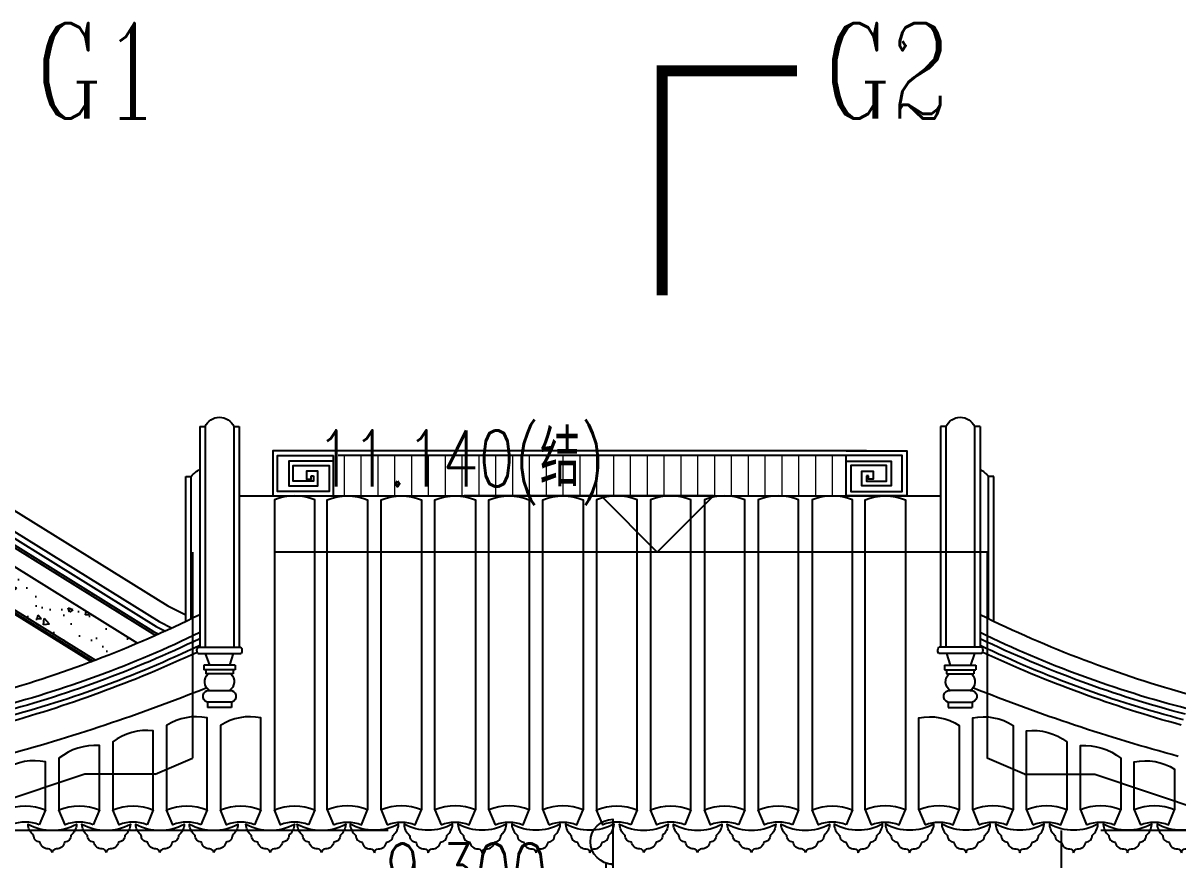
# Model space of a CAD drawing. Extents: x 296441 to 853063, y 459050 to 1117990.
# Drawn here: x 615474 to 620618, y 1092687 to 1096414 of the extents above; entities that cross this region are included whole.
import ezdxf
from ezdxf.enums import TextEntityAlignment as Align
from ezdxf.xclip import XClip

# ---------------------------------------------------------------- set-up
doc = ezdxf.new("R2010")
doc.units = 0
doc.header["$LTSCALE"] = 1000
doc.header["$XCLIPFRAME"] = 0
for name, pattern in [('CENTER2', [28.575, 19.05, -3.175, 3.175, -3.175]), ('G-ELEV-S$0$B-ELEV-S-A1$0$HIDDEN2', [4.7625, 3.175, -1.5875]), ('G-ELEV-S$0$HIDDEN2', [4.7625, 3.175, -1.5875])]:
    doc.linetypes.add(name, pattern=pattern)
for name, color, linetype in [('00-景观-剖', 6, 'Continuous'), ('G-ELEV-S$0$A-ANNO-DIMS', 70, 'Continuous'), ('G-ELEV-S$0$A-ELEV-HDDN', 161, 'G-ELEV-S$0$HIDDEN2'), ('G-ELEV-S$0$A-ELEV-MEDM', 4, 'Continuous'), ('G-ELEV-S$0$A-ELEV-MEDM-HEVY', 2, 'Continuous'), ('G-ELEV-S$0$A-ELEV-THIN', 144, 'Continuous'), ('G-ELEV-S$0$B-ELEV-S-A1$0$A-ELEV-HDDN', 161, 'G-ELEV-S$0$B-ELEV-S-A1$0$HIDDEN2'), ('G-ELEV-S-TEXT$0$A-ANNO-LEVL', 3, 'Continuous'), ('G-ELEV-S-TEXT$0$A-ANNO-LEVL-TEXT', 255, 'Continuous'), ('G-GRID', 8, 'CENTER2'), ('G-XREF', 2, 'Continuous'), ('ZT1_Dim---符号---PM、LM、DY、JD', 3, 'Continuous'), ('ZT1_通用--填充---PM、LM、DY、JD', 8, 'Continuous')]:
    doc.layers.add(name, color=color, linetype=linetype)
doc.layers.add('G-ELEV-S$0$A_PL_4', color=138, linetype='Continuous', lineweight=9)
doc.styles.add('_TCH_LABEL', font='COMPLEX', dxfattribs={"bigfont": 'GBCBIG'})
doc.styles.add('G-ELEV-S-TEXT$0$GOA_01_thin_0.75', font='romans.shx', dxfattribs={"width": 0.75, "bigfont": 'hzdx.shx'})

# ---------------------------------------------------------------- blocks, each defined once
blk = doc.blocks.new('G-ELEV-S$0$甘蔗脊回文头200-E')
at = {"layer": 'G-ELEV-S$0$A-ELEV-MEDM'}
blk.add_lwpolyline([(270, 200), (0, 200), (0, 0), (270, 0), (270, 155), (70, 155), (70, 45), (200, 45), (200, 110), (150, 110), (150, 75), (170, 75), (170, 90)], dxfattribs=at)
at = {"layer": 'G-ELEV-S$0$A-ELEV-THIN'}
for p, q in [((270, 155), (270, 180)), ((170, 90), (180, 90))]:
    blk.add_line(p, q, dxfattribs=at)
blk.add_lwpolyline([(180, 90), (180, 65), (90, 65), (90, 135), (250, 135), (250, 20), (20, 20), (20, 180), (270, 180)], dxfattribs=at)
blk = doc.blocks.new('G-ELEV-S$0$xieshan-1')
at = {"layer": 'G-ELEV-S$0$A_PL_4'}
h = blk.add_hatch(dxfattribs=at)
h.set_pattern_fill('ANSI31', color=256, scale=600, angle=45, style=0)
h.set_pattern_definition([(90, (-12180, -9470), (-75, 1e-14), [])])
h.paths.add_polyline_path([(-30, -200), (2253.6, -200), (2253.6, -20), (-30, -20)])
at = {"layer": 'G-ELEV-S$0$A-ELEV-HDDN'}
for p, q in [((-658.2, -450), (2881.8, -450)), ((-658.2, -450), (-658.2, -1367.7)), ((2881.8, -450), (2881.8, -1367.7)), ((-1138.2, -1440), (-1888.2, -1690)), ((-824.6, -1440), (-1138.2, -1440)), ((3048.2, -1440), (3361.8, -1440)), ((3361.8, -1440), (4111.8, -1690))]:
    blk.add_line(p, q, dxfattribs=at)
for points in [[(-824.6, -1440), (-658.2, -1367.7)], [(3048.2, -1440), (2881.8, -1367.7)]]:
    blk.add_lwpolyline(points, dxfattribs=at)
at = {"layer": 'G-ELEV-S$0$A-ELEV-MEDM', "ltscale": 0.1}
for p, q in [((-626.4, 108.7), (-626.4, -82.3)), ((-626.4, 108.7), (-601.9, 108.7)), ((-474.5, 108.7), (-450, 108.7)), ((-450, 108.7), (-450, -200)), ((2673.6, 108.7), (2673.6, -200)), ((2698.1, 108.7), (2673.6, 108.7)), ((2850, 108.7), (2825.5, 108.7)), ((2850, 108.7), (2850, -82.3)), ((-688.2, -113.1), (-663.7, -113.1)), ((-688.2, -759.9), (-688.2, -113.1)), ((2911.8, -113.1), (2887.3, -113.1)), ((2911.8, -759.9), (2911.8, -113.1)), ((-450, -200), (-450, -873.2)), ((2673.6, -200), (2673.6, -873.2))]:
    blk.add_line(p, q, dxfattribs=at)
at = {"layer": 'G-ELEV-S$0$A-ELEV-MEDM'}
blk.add_line((-120, 0), (2253.6, 0), dxfattribs=at)
at = {"layer": 'G-ELEV-S$0$A-ELEV-MEDM', "ltscale": 0.1}
for centre, radius, start, end in [((-538.2, 80.2), 69.8, 24.1252, 155.8748), ((2761.8, 80.2), 69.8, 24.1252, 155.8748), ((-571.6, -186.8), 117.9, 117.6725, 141.3304), ((2795.2, -186.8), 117.9, 38.6696, 62.3275), ((-3021, 4140.3), 5427.1, 285.5119, 296.1823), ((5244.6, 4140.3), 5427.1, 243.8177, 254.4881)]:
    blk.add_arc(centre, radius, start, end, dxfattribs=at)
at = {"layer": 'G-ELEV-S$0$A-ELEV-MEDM-HEVY'}
blk.add_line((2673.6, -200), (-450, -200), dxfattribs=at)
at = {"layer": 'G-ELEV-S$0$A-ELEV-THIN'}
for p, q in [((-601.9, 108.7), (-601.9, -873.2)), ((-474.5, 108.7), (-474.5, -873.2)), ((2698.1, 108.7), (2698.1, -873.2)), ((2825.5, 108.7), (2825.5, -873.2)), ((-120, -20), (2233.6, -20)), ((-626.4, -82.3), (-626.4, -873.2)), ((2850, -82.3), (2850, -873.2)), ((-663.7, -748.2), (-663.7, -113.1)), ((2887.3, -748.2), (2887.3, -113.1)), ((-633.8, -873.2), (-442.6, -873.2)), ((2857.4, -873.2), (2666.2, -873.2)), ((-634.2, -902.2), (-442.2, -902.2)), ((-601.7, -902.2), (-583, -953.5)), ((-476.9, -902.2), (-493.4, -953.5)), ((2857.8, -902.2), (2665.8, -902.2)), ((2700.5, -902.2), (2717, -953.5)), ((2825.3, -902.2), (2806.6, -953.5)), ((-608.1, -953.5), (-608.1, -974.5)), ((-468.3, -953.5), (-608.1, -953.5)), ((-468.3, -974.5), (-608.1, -974.5)), ((-599, -974.5), (-599, -992.5)), ((-477.4, -974.5), (-477.4, -992.5)), ((-468.3, -953.5), (-468.3, -974.5)), ((2691.9, -953.5), (2831.7, -953.5)), ((2691.9, -953.5), (2691.9, -974.5)), ((2691.9, -974.5), (2831.7, -974.5)), ((2701, -974.5), (2701, -992.5)), ((2822.6, -974.5), (2822.6, -992.5)), ((2831.7, -953.5), (2831.7, -974.5)), ((-477.4, -992.5), (-599, -992.5)), ((2701, -992.5), (2822.6, -992.5)), ((-582.7, -1066.7), (-493.7, -1066.7)), ((2806.3, -1066.7), (2717.3, -1066.7)), ((-483.5, -1118.7), (-592.9, -1118.7)), ((-591.6, -1118.7), (-591.6, -1142.6)), ((-484.8, -1118.7), (-484.8, -1142.6)), ((2707.1, -1118.7), (2816.5, -1118.7)), ((2708.4, -1118.7), (2708.4, -1142.6)), ((2815.2, -1118.7), (2815.2, -1142.6)), ((-484.8, -1142.6), (-591.6, -1142.6)), ((2708.4, -1142.6), (2815.2, -1142.6))]:
    blk.add_line(p, q, dxfattribs=at)
for points in [[(-113.8, -1598.5), (-113.8, -218, 0.2), (-293.8, -218), (-293.8, -1598.5)], [(-58.2, -1598.5), (-58.2, -218, -0.2), (121.8, -218), (121.8, -1598.5)], [(181.8, -1598.5), (181.8, -218, -0.2), (361.8, -218), (361.8, -1598.5)], [(421.8, -1598.5), (421.8, -218, -0.2), (601.8, -218), (601.8, -1598.5)], [(661.8, -1598.5), (661.8, -218, -0.2), (841.8, -218), (841.8, -1598.5)], [(901.8, -1598.5), (901.8, -218, -0.2), (1081.8, -218), (1081.8, -1598.5)], [(1321.8, -1598.5), (1321.8, -218, 0.2), (1141.8, -218), (1141.8, -1598.5)], [(1561.8, -1598.5), (1561.8, -218, 0.2), (1381.8, -218), (1381.8, -1598.5)], [(1801.8, -1598.5), (1801.8, -218, 0.2), (1621.8, -218), (1621.8, -1598.5)], [(2041.8, -1598.5), (2041.8, -218, 0.2), (1861.8, -218), (1861.8, -1598.5)], [(2281.8, -1598.5), (2281.8, -218, 0.2), (2101.8, -218), (2101.8, -1598.5)], [(2337.4, -1598.5), (2337.4, -218, -0.2), (2517.4, -218), (2517.4, -1598.5)], [(-593.5, -1598.5), (-593.5, -1188.8, 0.196654), (-773.5, -1222.1), (-773.5, -1598.5)], [(-353.8, -1598.5), (-353.8, -1188.8, 0.196654), (-533.8, -1222.1), (-533.8, -1598.5)], [(2577.4, -1598.5), (2577.4, -1188.8, -0.196654), (2757.4, -1222.1), (2757.4, -1598.5)], [(2817.1, -1598.5), (2817.1, -1188.8, -0.196654), (2997.1, -1222.1), (2997.1, -1598.5)], [(-833.1, -1598.5), (-833.1, -1245.7, 0.192612), (-1013.1, -1296), (-1013.1, -1598.5)], [(3056.7, -1598.5), (3056.7, -1245.7, -0.192612), (3236.7, -1296), (3236.7, -1598.5)], [(-1073.1, -1598.5), (-1073.1, -1311.9, 0.190732), (-1253.1, -1368.7), (-1253.1, -1598.5)], [(3296.7, -1598.5), (3296.7, -1311.9, -0.190732), (3476.7, -1368.7), (3476.7, -1598.5)], [(-1313.1, -1598.5), (-1313.1, -1384.6, 0.196819), (-1493.1, -1417.1), (-1493.1, -1598.5)], [(3536.7, -1598.5), (3536.7, -1384.6, -0.196819), (3716.7, -1417.1), (3716.7, -1598.5)], [(-1340.8, -1665, 0.2), (-1465.4, -1665), (-1493.1, -1598.5, -0.2), (-1313.1, -1598.5), (-1340.8, -1665)], [(-1100.8, -1665, 0.2), (-1225.4, -1665), (-1253.1, -1598.5, -0.2), (-1073.1, -1598.5), (-1100.8, -1665)], [(-860.8, -1665, 0.2), (-985.4, -1665), (-1013.1, -1598.5, -0.2), (-833.1, -1598.5), (-860.8, -1665)], [(-621.1, -1665, 0.2), (-745.8, -1665), (-773.5, -1598.5, -0.2), (-593.5, -1598.5), (-621.1, -1665)], [(-381.5, -1665, 0.2), (-506.2, -1665), (-533.8, -1598.5, -0.2), (-353.8, -1598.5), (-381.5, -1665)], [(-141.5, -1665, 0.2), (-266.2, -1665), (-293.8, -1598.5, -0.2), (-113.8, -1598.5), (-141.5, -1665)], [(-30.5, -1665, -0.2), (94.1, -1665), (121.8, -1598.5, 0.2), (-58.2, -1598.5), (-30.5, -1665)], [(209.5, -1665, -0.2), (334.1, -1665), (361.8, -1598.5, 0.2), (181.8, -1598.5), (209.5, -1665)], [(449.5, -1665, -0.2), (574.1, -1665), (601.8, -1598.5, 0.2), (421.8, -1598.5), (449.5, -1665)], [(689.5, -1665, -0.2), (814.1, -1665), (841.8, -1598.5, 0.2), (661.8, -1598.5), (689.5, -1665)], [(929.5, -1665, -0.2), (1054.1, -1665), (1081.8, -1598.5, 0.2), (901.8, -1598.5), (929.5, -1665)], [(1294.1, -1665, 0.2), (1169.5, -1665), (1141.8, -1598.5, -0.2), (1321.8, -1598.5), (1294.1, -1665)], [(1534.1, -1665, 0.2), (1409.5, -1665), (1381.8, -1598.5, -0.2), (1561.8, -1598.5), (1534.1, -1665)], [(1774.1, -1665, 0.2), (1649.5, -1665), (1621.8, -1598.5, -0.2), (1801.8, -1598.5), (1774.1, -1665)], [(2014.1, -1665, 0.2), (1889.5, -1665), (1861.8, -1598.5, -0.2), (2041.8, -1598.5), (2014.1, -1665)], [(2254.1, -1665, 0.2), (2129.5, -1665), (2101.8, -1598.5, -0.2), (2281.8, -1598.5), (2254.1, -1665)], [(2365.1, -1665, -0.2), (2489.8, -1665), (2517.4, -1598.5, 0.2), (2337.4, -1598.5), (2365.1, -1665)], [(2605.1, -1665, -0.2), (2729.8, -1665), (2757.4, -1598.5, 0.2), (2577.4, -1598.5), (2605.1, -1665)], [(2844.7, -1665, -0.2), (2969.4, -1665), (2997.1, -1598.5, 0.2), (2817.1, -1598.5), (2844.7, -1665)], [(3084.4, -1665, -0.2), (3209, -1665), (3236.7, -1598.5, 0.2), (3056.7, -1598.5), (3084.4, -1665)], [(3324.4, -1665, -0.2), (3449, -1665), (3476.7, -1598.5, 0.2), (3296.7, -1598.5), (3324.4, -1665)], [(3564.4, -1665, -0.2), (3689, -1665), (3716.7, -1598.5, 0.2), (3536.7, -1598.5), (3564.4, -1665)], [(-1523.1, -1790, 0.408684), (-1540.7, -1772, -0.371092), (-1577.9, -1741.8, -0.424354), (-1606.2, -1711.8, -0.213335), (-1631.1, -1662.4, 0.244572), (-1415.1, -1662.4, -0.213335), (-1439.9, -1711.8, -0.424354), (-1468.2, -1741.8, -0.371092), (-1505.4, -1772, 0.408684), (-1523.1, -1790)], [(-1283.1, -1790, 0.408684), (-1300.7, -1772, -0.371092), (-1337.9, -1741.8, -0.424354), (-1366.2, -1711.8, -0.213335), (-1391.1, -1662.4, 0.244572), (-1175.1, -1662.4, -0.213335), (-1199.9, -1711.8, -0.424354), (-1228.2, -1741.8, -0.371092), (-1265.4, -1772, 0.408684), (-1283.1, -1790)], [(-1043.1, -1790, 0.408684), (-1060.7, -1772, -0.371092), (-1097.9, -1741.8, -0.424354), (-1126.2, -1711.8, -0.213335), (-1151.1, -1662.4, 0.244572), (-935.1, -1662.4, -0.213335), (-959.9, -1711.8, -0.424354), (-988.2, -1741.8, -0.371092), (-1025.4, -1772, 0.408684), (-1043.1, -1790)], [(-803.5, -1790, 0.408684), (-821.1, -1772, -0.371092), (-858.3, -1741.8, -0.424354), (-886.6, -1711.8, -0.213335), (-911.5, -1662.4, 0.244572), (-695.5, -1662.4, -0.213335), (-720.3, -1711.8, -0.424354), (-748.6, -1741.8, -0.371092), (-785.8, -1772, 0.408684), (-803.5, -1790)], [(-563.8, -1790, 0.408684), (-581.5, -1772, -0.371092), (-618.7, -1741.8, -0.424354), (-647, -1711.8, -0.213335), (-671.8, -1662.4, 0.244572), (-455.8, -1662.4, -0.213335), (-480.7, -1711.8, -0.424354), (-509, -1741.8, -0.371092), (-546.2, -1772, 0.408684), (-563.8, -1790)], [(-312.6, -1790, 0.408684), (-330.2, -1772, -0.371092), (-367.4, -1741.8, -0.424354), (-395.7, -1711.8, -0.213335), (-420.6, -1662.4, 0.244572), (-204.6, -1662.4, -0.213335), (-229.4, -1711.8, -0.424354), (-257.7, -1741.8, -0.371092), (-294.9, -1772, 0.408684), (-312.6, -1790)], [(-83.8, -1790, 0.408684), (-101.5, -1772, -0.371092), (-138.7, -1741.8, -0.424354), (-167, -1711.8, -0.213335), (-191.8, -1662.4, 0.244572), (24.2, -1662.4, -0.213335), (-0.7, -1711.8, -0.424354), (-29, -1741.8, -0.371092), (-66.2, -1772, 0.408684), (-83.8, -1790)], [(151.8, -1790, -0.408684), (169.5, -1772, 0.371092), (206.6, -1741.8, 0.424354), (234.9, -1711.8, 0.213335), (259.8, -1662.4, -0.244572), (43.8, -1662.4, 0.213335), (68.7, -1711.8, 0.424354), (97, -1741.8, 0.371092), (134.1, -1772, -0.408684), (151.8, -1790)], [(391.8, -1790, -0.408684), (409.5, -1772, 0.371092), (446.6, -1741.8, 0.424354), (474.9, -1711.8, 0.213335), (499.8, -1662.4, -0.244572), (283.8, -1662.4, 0.213335), (308.7, -1711.8, 0.424354), (337, -1741.8, 0.371092), (374.1, -1772, -0.408684), (391.8, -1790)], [(631.8, -1790, -0.408684), (649.5, -1772, 0.371092), (686.6, -1741.8, 0.424354), (714.9, -1711.8, 0.213335), (739.8, -1662.4, -0.244572), (523.8, -1662.4, 0.213335), (548.7, -1711.8, 0.424354), (577, -1741.8, 0.371092), (614.1, -1772, -0.408684), (631.8, -1790)], [(871.8, -1790, -0.408684), (889.5, -1772, 0.371092), (926.6, -1741.8, 0.424354), (954.9, -1711.8, 0.213335), (979.8, -1662.4, -0.244572), (763.8, -1662.4, 0.213335), (788.7, -1711.8, 0.424354), (817, -1741.8, 0.371092), (854.1, -1772, -0.408684), (871.8, -1790)], [(1111.8, -1790, 0.408684), (1094.1, -1772, -0.371092), (1057, -1741.8, -0.424354), (1028.7, -1711.8, -0.213335), (1003.8, -1662.4, 0.244572), (1219.8, -1662.4, -0.213335), (1194.9, -1711.8, -0.424354), (1166.6, -1741.8, -0.371092), (1129.5, -1772, 0.408684), (1111.8, -1790)], [(1351.8, -1790, 0.408684), (1334.1, -1772, -0.371092), (1297, -1741.8, -0.424354), (1268.7, -1711.8, -0.213335), (1243.8, -1662.4, 0.244572), (1459.8, -1662.4, -0.213335), (1434.9, -1711.8, -0.424354), (1406.6, -1741.8, -0.371092), (1369.5, -1772, 0.408684), (1351.8, -1790)], [(1591.8, -1790, 0.408684), (1574.1, -1772, -0.371092), (1537, -1741.8, -0.424354), (1508.7, -1711.8, -0.213335), (1483.8, -1662.4, 0.244572), (1699.8, -1662.4, -0.213335), (1674.9, -1711.8, -0.424354), (1646.6, -1741.8, -0.371092), (1609.5, -1772, 0.408684), (1591.8, -1790)], [(1831.8, -1790, 0.408684), (1814.1, -1772, -0.371092), (1777, -1741.8, -0.424354), (1748.7, -1711.8, -0.213335), (1723.8, -1662.4, 0.244572), (1939.8, -1662.4, -0.213335), (1914.9, -1711.8, -0.424354), (1886.6, -1741.8, -0.371092), (1849.5, -1772, 0.408684), (1831.8, -1790)], [(2071.8, -1790, 0.408684), (2054.1, -1772, -0.371092), (2017, -1741.8, -0.424354), (1988.7, -1711.8, -0.213335), (1963.8, -1662.4, 0.244572), (2179.8, -1662.4, -0.213335), (2154.9, -1711.8, -0.424354), (2126.6, -1741.8, -0.371092), (2089.5, -1772, 0.408684), (2071.8, -1790)], [(2307.4, -1790, -0.408684), (2325.1, -1772, 0.371092), (2362.3, -1741.8, 0.424354), (2390.6, -1711.8, 0.213335), (2415.4, -1662.4, -0.244572), (2199.4, -1662.4, 0.213335), (2224.3, -1711.8, 0.424354), (2252.6, -1741.8, 0.371092), (2289.8, -1772, -0.408684), (2307.4, -1790)], [(2536.2, -1790, -0.408684), (2553.8, -1772, 0.371092), (2591, -1741.8, 0.424354), (2619.3, -1711.8, 0.213335), (2644.2, -1662.4, -0.244572), (2428.2, -1662.4, 0.213335), (2453, -1711.8, 0.424354), (2481.3, -1741.8, 0.371092), (2518.5, -1772, -0.408684), (2536.2, -1790)], [(2787.4, -1790, -0.408684), (2805.1, -1772, 0.371092), (2842.3, -1741.8, 0.424354), (2870.6, -1711.8, 0.213335), (2895.4, -1662.4, -0.244572), (2679.4, -1662.4, 0.213335), (2704.3, -1711.8, 0.424354), (2732.6, -1741.8, 0.371092), (2769.8, -1772, -0.408684), (2787.4, -1790)], [(3027.1, -1790, -0.408684), (3044.7, -1772, 0.371092), (3081.9, -1741.8, 0.424354), (3110.2, -1711.8, 0.213335), (3135.1, -1662.4, -0.244572), (2919.1, -1662.4, 0.213335), (2943.9, -1711.8, 0.424354), (2972.2, -1741.8, 0.371092), (3009.4, -1772, -0.408684), (3027.1, -1790)], [(3266.7, -1790, -0.408684), (3284.3, -1772, 0.371092), (3321.5, -1741.8, 0.424354), (3349.8, -1711.8, 0.213335), (3374.7, -1662.4, -0.244572), (3158.7, -1662.4, 0.213335), (3183.5, -1711.8, 0.424354), (3211.8, -1741.8, 0.371092), (3249, -1772, -0.408684), (3266.7, -1790)], [(3506.7, -1790, -0.408684), (3524.3, -1772, 0.371092), (3561.5, -1741.8, 0.424354), (3589.8, -1711.8, 0.213335), (3614.7, -1662.4, -0.244572), (3398.7, -1662.4, 0.213335), (3423.5, -1711.8, 0.424354), (3451.8, -1741.8, 0.371092), (3489, -1772, -0.408684), (3506.7, -1790)]]:
    blk.add_lwpolyline(points, format="xyb", dxfattribs=at)
for centre, radius, start, end in [((-2750.8, 3547.1), 4846.3, 284.3552, 295.9984), ((4974.4, 3547.1), 4846.3, 244.0016, 255.6448), ((-2825.7, 3735.9), 5073.7, 284.6694, 295.6877), ((-2767.7, 3591.5), 4945.2, 284.4654, 295.6586), ((-612.9, -888.1), 25.6, 144.5752, 213.5413), ((-463.5, -888.1), 25.6, 326.4587, 35.4248), ((2687.1, -888.1), 25.6, 144.5752, 213.5413), ((5049.3, 3735.9), 5073.7, 244.3123, 255.3306), ((4991.3, 3591.5), 4945.2, 244.3414, 255.5346), ((2836.5, -888.1), 25.6, 326.4587, 35.4248), ((-3009.2, 4211.8), 5632.4, 285.3131, 294.8957), ((5232.8, 4211.8), 5632.4, 245.1043, 254.6869), ((-555.7, -1027), 47.9, 133.9443, 235.7736), ((-520.7, -1027), 47.9, 304.2264, 46.0557), ((2744.3, -1027), 47.9, 133.9443, 235.7736), ((2779.3, -1027), 47.9, 304.2264, 46.0557), ((-3623.5, 6506.8), 8145.8, 285.04181, 291.82904), ((-585.3, -1093.1), 26.7, 84.3048, 253.3473), ((-491.1, -1093.1), 26.7, 286.6527, 95.6952), ((2714.7, -1093.1), 26.7, 84.3048, 253.3473), ((2808.9, -1093.1), 26.7, 286.6527, 95.6952), ((5847.1, 6506.8), 8145.8, 248.17096, 254.95819)]:
    blk.add_arc(centre, radius, start, end, dxfattribs=at)
at = {"layer": 'G-ELEV-S$0$A-ANNO-DIMS', "xscale": -1}
blk.add_blockref('G-ELEV-S$0$甘蔗脊回文头200-E', (2523.6, -200), dxfattribs=at)
at = {"layer": 'G-ELEV-S$0$A-ANNO-DIMS'}
blk.add_blockref('G-ELEV-S$0$甘蔗脊回文头200-E', (-300, -200), dxfattribs=at)
blk = doc.blocks.new('20191016165059')
at = {"layer": '00-景观-剖', "ltscale": 0.04}
blk.add_lwpolyline([(-25, 435, -1), (-25, 635), (-25, 435)], format="xyb", dxfattribs=at)
at = {"layer": '00-景观-剖'}
blk.add_lwpolyline([(-25, 435), (-25, 285), (-55, 285), (-55, 439.6)], dxfattribs=at)
blk.add_lwpolyline([(-55, 439.6, 0.076321), (-25, 435)], format="xyb", dxfattribs=at)
blk.add_lwpolyline([(-75, -10), (-75, 280, -0.414214), (-70, 285), (-25, 285), (-25, -15), (-70, -15, -0.414214)], format="xyb", close=True, dxfattribs=at)
blk = doc.blocks.new('G-ELEV-S')
at = {"layer": 'ZT1_通用--填充---PM、LM、DY、JD', "ltscale": 1000}
h = blk.add_hatch(dxfattribs=at)
h.set_pattern_fill('混凝土', color=256, scale=30)
h.set_pattern_definition([(50, (612165.29, 1033859.87), (215.178055, -18.82564), [22.5, -247.5]), (355, (612165.29, 1033859.87), (-41.6254, 225.65764), [18, -198]), (100.4514, (612183.22, 1033858.3), (173.552815, 206.831863), [19.122057, -210.342634]), (46.1842, (612165.29, 1033919.87), (320.172315, -49.655704), [33.75, -371.25]), (96.6356, (612191.97, 1033915.73), (280.39881, 292.23536), [28.68309, -315.5139]), (351.1842, (612165.3, 1033919.87), (280.39858, 292.23558), [27, -297]), (21, (612195.29, 1033904.87), (179.072116, -120.785667), [22.5, -247.5]), (326, (612195.29, 1033904.87), (72.9946, 217.545014), [18, -198]), (71.4514, (612210.2, 1033894.8), (252.06679, 96.75915), [19.122057, -210.342634]), (37.5, (612165.285, 1033859.87), (3.6479566, 99.868156), [0, -195.6, 0, -201, 0, -198.75]), (7.5, (612165.29, 1033859.87), (78.920861, 118.323514), [0, -114.6, 0, -191.1, 0, -75.75]), (327.5, (612098.385, 1033859.87), (160.146731, -6.7664615), [0, -75, 0, -234, 0, -310.5]), (317.5, (612068.39, 1033859.87), (174.95585, 30.031495), [0, -97.5, 0, -155.4, 0, -220.5])])
h.paths.add_polyline_path([(7732.3, 9879.9), (7844.3, 9869.7), (7933.2, 9907.3), (7888.8, 9970.4), (7350, 10150), (7100, 10150), (6090, 10656.2), (5040, 11308.3), (4114.5, 10733.6), (4301.4, 10658.4), (5040, 11115.9), (5916.3, 10572.6), (6981.3, 10044.3), (7264.1, 9950), (7533.3, 9859.6), (7635.4, 9859.6)])
at = {"layer": 'G-ELEV-S$0$A-ELEV-MEDM'}
for points in [[(4930, 11395.6), (4019.2, 10830.2), (3961.4, 10801.3)], [(4930, 11366.1), (4031.4, 10808.4), (3990.6, 10787.9)], [(4930, 11336.7), (4043.7, 10786.5), (4020, 10774.7)], [(4930, 11324.9), (4048.6, 10777.8), (4031.9, 10769.4)], [(5040, 11115.9), (4301.8, 10658.2)]]:
    blk.add_lwpolyline(points, dxfattribs=at)
at = {"layer": 'G-ELEV-S$0$A-ELEV-MEDM-HEVY'}
blk.add_lwpolyline([(4930, 11490), (3980, 10900), (3980, 10900), (3900, 10860)], dxfattribs=at)
at = {"layer": 'G-ELEV-S$0$A-ELEV-THIN'}
for points in [[(5040, 11104.1), (4313.6, 10653.8)], [(5040, 11098.2), (4319.5, 10651.6)]]:
    blk.add_lwpolyline(points, dxfattribs=at)
at = {"layer": 'G-ELEV-S$0$B-ELEV-S-A1$0$A-ELEV-HDDN'}
blk.add_lwpolyline([(5040, 11308.3), (4114.5, 10733.6)], dxfattribs=at)
at = {"ltscale": 50, "xscale": -1}
blk.add_blockref('20191016165059', (1972.5, 9315), dxfattribs=at)
at = {"layer": 'G-ELEV-S$0$A-ELEV-MEDM-HEVY'}
blk.add_blockref('G-ELEV-S$0$xieshan-1', (988.2, 11590), dxfattribs=at)
blk = doc.blocks.new('G-ELEV-S-TEXT')
at = {"layer": 'G-ELEV-S-TEXT$0$A-ANNO-LEVL'}
blk.add_line((-1614.9, 11140), (-1964.9, 11140), dxfattribs=at)
blk.add_lwpolyline([(-2050, 11390), (-1800, 11140), (-1550, 11390), (-2659.8, 11390)], dxfattribs=at)
at = {"layer": 'G-ELEV-S-TEXT$0$A-ANNO-LEVL-TEXT', "linetype": 'Continuous', "style": 'G-ELEV-S-TEXT$0$GOA_01_thin_0.75', "width": 0.75}
for s, p in [('11.140(结)', (-3318.8, 11431.9)), ('9.300', (-3011.2, 9591.9))]:
    blk.add_text(s, height=250, dxfattribs=at).set_placement(p)
blk = doc.blocks.new('*U1384')
at = {"const_width": 0.5}
blk.add_lwpolyline([(6, 0), (0, 0), (0, -10)], dxfattribs=at)
at = {"color": 0, "style": '_TCH_LABEL', "width": 0.705882, "flags": 8}
for tag, p in [('编号上', (10.005, 0)), ('编号下', (10.005, -155.485))]:
    blk.add_attdef(tag, text='', height=4.25, dxfattribs=at).set_placement(p, align=Align.MIDDLE_CENTER)

msp = doc.modelspace()

# ---------------------------------------------------------------- linework, layer by layer
at = {"layer": 'G-GRID'}
for p, q in [((674249.9, 1092818.1, 5.4), (592333.1, 1092818.1, 5.4)), ((620098.5, 1092818.1, 0), (620098.5, 1072018.1, 5.4))]:
    msp.add_line(p, q, dxfattribs=at)

# ---------------------------------------------------------------- block references
at = {"layer": 'G-XREF'}
ref = msp.add_blockref('G-ELEV-S-TEXT', (620098.5, 1082918.1, 5.4), dxfattribs=at)
XClip(ref).set_block_clipping_path([(-12189.8261097224, -400.0000000002), (765.0036919921, 12300)])
at = {"layer": 'G-XREF', "xscale": -1}
msp.add_blockref('G-ELEV-S', (620098.5, 1082918.1, 5.4), dxfattribs=at)
at = {"layer": 'ZT1_Dim---符号---PM、LM、DY、JD', "color": 7}
ref = msp.add_blockref('*U1384', (614808.4, 1096201, 5.4), dxfattribs=dict(at, xscale=100, yscale=100, zscale=100))
ref.add_attrib('编号上', 'G1', dxfattribs={"layer": '0', "color": 0, "height": 425, "style": '_TCH_LABEL', "width": 0.705882}).set_placement((615808.9, 1096201, 5.4), align=Align.MIDDLE_CENTER)
ref = msp.add_blockref('*U1384', (618320.5, 1096201, 5.4), dxfattribs=dict(at, xscale=100, yscale=100, zscale=100))
ref.add_attrib('编号上', 'G2', dxfattribs={"layer": '0', "color": 0, "height": 425, "style": '_TCH_LABEL', "width": 0.705882}).set_placement((619321.1, 1096201, 5.4), align=Align.MIDDLE_CENTER)

doc.saveas('drawing.dxf')
